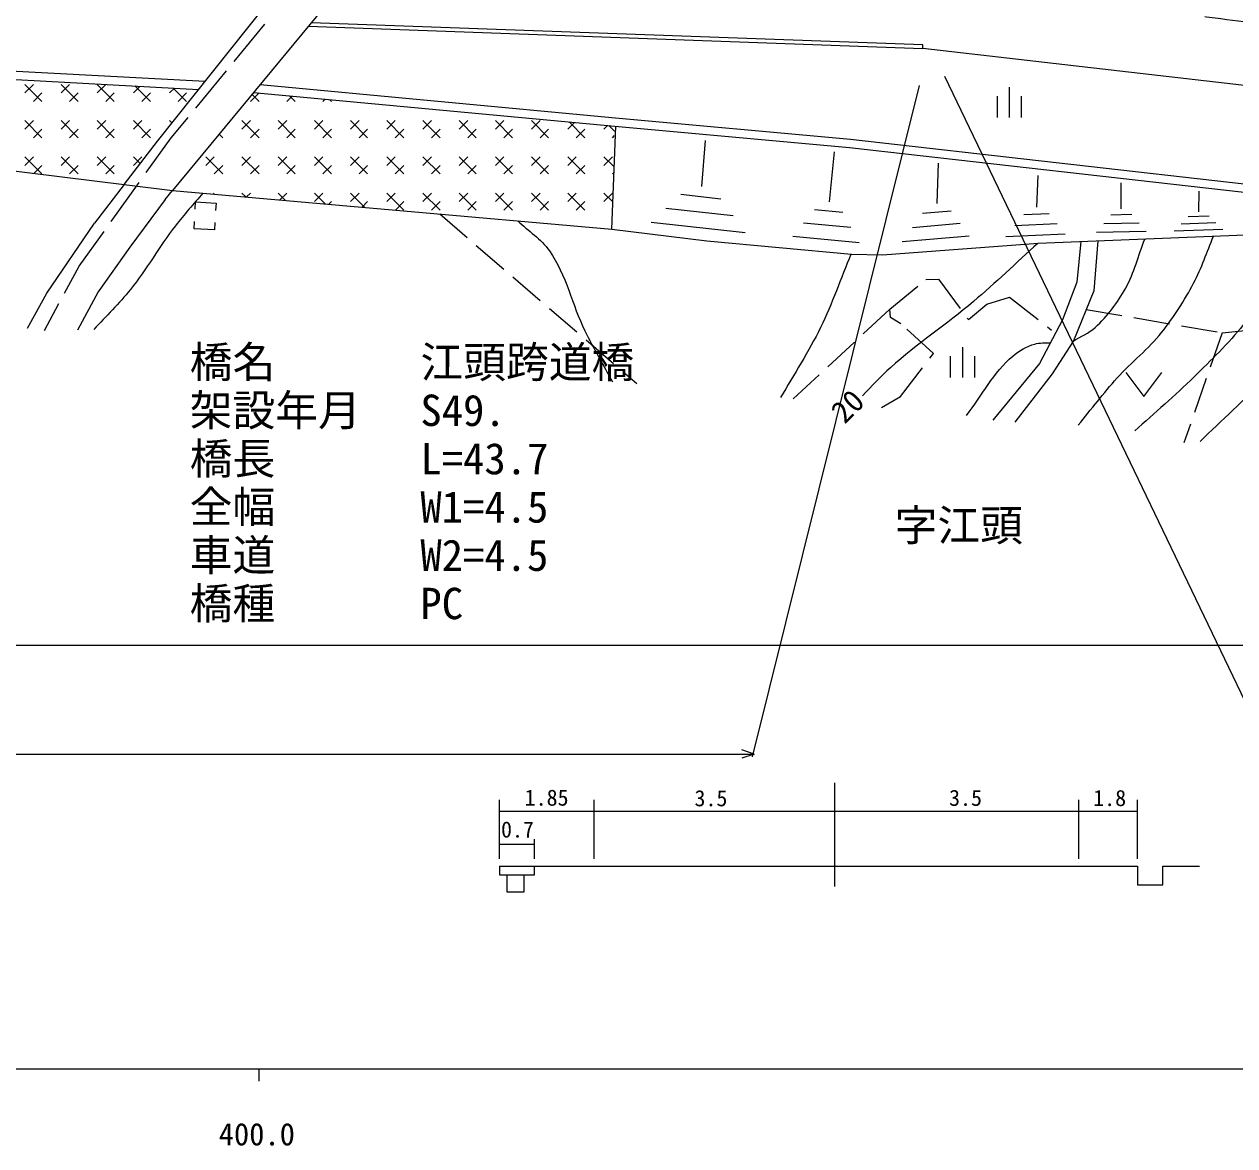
# Model space of a CAD drawing. Units: millimetres, scale not verified. Extents: x 40000 to 680000, y 20000 to 380000.
# Drawn here: x 448816 to 547844, y 198715 to 290420 of the extents above; entities that cross this region are included whole.
import ezdxf
from ezdxf.enums import TextEntityAlignment as Align

# ---------------------------------------------------------------- set-up
doc = ezdxf.new("R2010")
doc.units = ezdxf.units.MM
doc.header["$LTSCALE"] = 1000
doc.linetypes.add('CHAIN', pattern=[18.5, 12, -1.5, 3.5, -1.5])
for name, color, linetype, lineweight in [('M-BGD', 7, 'Continuous', 25), ('M-BMK', 2, 'CHAIN', 13), ('M-BMK-HTXT', 7, 'Continuous', 13), ('M-STR-HTXT', 7, 'Continuous', 13), ('M-STR-STR1', 1, 'Continuous', 25), ('M-STR-STRC', 7, 'Continuous', 25), ('M-TTL-BAND', 7, 'Continuous', 25)]:
    doc.layers.add(name, color=color, linetype=linetype, lineweight=lineweight)
doc.styles.add('ＭＳ ゴシック', font='')
doc.styles.get('ＭＳ ゴシック').set_extended_font_data('MS Gothic')

msp = doc.modelspace()

# ---------------------------------------------------------------- linework, layer by layer
at = {"layer": 'M-BGD'}
for p, q in [((472057, 290249), (522315, 288427)), ((522326, 288723), (472295, 290536)), ((522315, 288427), (522326, 288723)), ((561206, 283961), (522315, 288427)), ((429789, 287589), (463611, 285750)), ((429752, 286899), (463082, 285087)), ((448865, 284802), (449563, 285500)), ((448865, 285500), (450261, 284104)), ((451826, 284802), (452524, 285500)), ((451826, 285500), (453222, 284104)), ((454787, 284802), (455485, 285500)), ((454787, 285500), (456183, 284104)), ((457748, 284802), (458294, 285348)), ((457878, 285370), (459144, 284104)), ((468117, 285487), (497189, 282776)), ((529422, 282806), (529422, 285274)), ((449563, 284104), (450261, 284802)), ((452524, 284104), (453222, 284802)), ((455485, 284104), (456183, 284802)), ((458446, 284104), (459144, 284802)), ((460709, 284802), (461103, 285195)), ((461009, 285200), (462105, 284104)), ((461407, 284104), (462105, 284802)), ((467329, 284104), (468027, 284801)), ((467450, 284681), (468027, 284104)), ((467584, 284843), (497126, 282088)), ((470290, 284104), (470735, 284549)), ((470523, 284568), (470988, 284104)), ((473251, 284104), (473443, 284296)), ((473789, 284264), (473949, 284104)), ((528435, 282806), (528435, 284534)), ((530409, 282806), (530409, 284534)), ((448865, 281841), (449563, 282539)), ((448865, 282539), (450261, 281143)), ((451826, 281841), (452524, 282539)), ((451826, 282539), (453222, 281143)), ((454787, 281841), (455485, 282539)), ((454787, 282539), (456183, 281143)), ((457748, 281841), (458446, 282539)), ((457748, 282539), (459144, 281143)), ((460709, 282539), (460920, 282327)), ((466631, 281841), (467329, 282539)), ((466631, 282539), (468027, 281143)), ((469592, 281841), (470290, 282539)), ((469592, 282539), (470988, 281143)), ((472553, 281841), (473251, 282539)), ((472553, 282539), (473949, 281143)), ((475514, 281841), (476212, 282539)), ((475514, 282539), (476910, 281143)), ((478475, 281841), (479173, 282539)), ((478475, 282539), (479871, 281143)), ((481436, 281841), (482134, 282539)), ((481436, 282539), (482832, 281143)), ((484397, 281841), (485095, 282539)), ((484397, 282539), (485793, 281143)), ((487358, 281841), (488056, 282539)), ((487358, 282539), (488754, 281143)), ((490319, 281841), (491017, 282539)), ((490319, 282539), (491715, 281143)), ((493280, 281841), (493834, 282395)), ((493382, 282437), (494676, 281143)), ((497189, 282776), (516399, 281033)), ((449563, 281143), (450261, 281841)), ((452524, 281143), (453222, 281841)), ((455485, 281143), (456183, 281841)), ((458446, 281143), (459144, 281841)), ((464769, 281440), (465066, 281143)), ((467329, 281143), (468027, 281841)), ((470290, 281143), (470988, 281841)), ((473251, 281143), (473949, 281841)), ((476212, 281143), (476910, 281841)), ((479173, 281143), (479871, 281841)), ((482134, 281143), (482832, 281841)), ((485095, 281143), (485793, 281841)), ((488056, 281143), (488754, 281841)), ((491017, 281143), (491715, 281841)), ((493978, 281143), (494676, 281841)), ((496241, 281841), (496543, 282142)), ((496648, 282132), (497114, 281666)), ((496898, 273664), (497208, 282080)), ((496939, 281143), (497105, 281308)), ((497126, 282088), (516328, 280346)), ((504236, 277142), (504551, 280918)), ((516328, 280346), (559408, 275459)), ((516399, 281033), (559552, 276138)), ((448865, 278880), (449563, 279578)), ((448865, 279578), (450261, 278182)), ((451826, 278880), (452524, 279578)), ((451826, 279578), (453222, 278182)), ((454787, 278880), (455485, 279578)), ((454787, 279578), (456183, 278182)), ((457748, 278880), (458446, 279578)), ((457748, 279578), (458319, 279006)), ((463670, 278880), (464368, 279578)), ((463670, 279578), (465066, 278182)), ((466631, 278880), (467329, 279578)), ((466631, 279578), (468027, 278182)), ((469592, 278880), (470290, 279578)), ((469592, 279578), (470988, 278182)), ((472553, 278880), (473251, 279578)), ((472553, 279578), (473949, 278182)), ((475514, 278880), (476212, 279578)), ((475514, 279578), (476910, 278182)), ((478475, 278880), (479173, 279578)), ((478475, 279578), (479871, 278182)), ((481436, 278880), (482134, 279578)), ((481436, 279578), (482832, 278182)), ((484397, 278880), (485095, 279578)), ((484397, 279578), (485793, 278182)), ((487358, 278880), (488056, 279578)), ((487358, 279578), (488754, 278182)), ((490319, 278880), (491017, 279578)), ((490319, 279578), (491715, 278182)), ((493280, 278880), (493978, 279578)), ((493280, 279578), (494676, 278182)), ((496241, 278880), (496939, 279578)), ((496241, 279578), (497036, 278783)), ((514702, 275905), (515102, 279974)), ((442510, 279095), (456988, 277307)), ((449600, 278219), (450261, 278880)), ((452524, 278182), (453222, 278880)), ((455485, 278182), (456183, 278880)), ((464368, 278182), (465066, 278880)), ((467329, 278182), (468027, 278880)), ((470290, 278182), (470988, 278880)), ((473251, 278182), (473949, 278880)), ((476212, 278182), (476910, 278880)), ((479173, 278182), (479871, 278880)), ((482134, 278182), (482832, 278880)), ((485095, 278182), (485793, 278880)), ((488056, 278182), (488754, 278880)), ((491017, 278182), (491715, 278880)), ((493978, 278182), (494676, 278880)), ((523489, 275769), (523612, 279051)), ((456988, 277307), (454574, 274154)), ((496939, 278182), (497022, 278265)), ((531643, 275457), (531760, 278058)), ((538561, 275312), (538548, 277440)), ((460342, 276090), (460952, 276827)), ((460952, 276827), (496898, 273664)), ((464285, 276534), (464368, 276617)), ((466631, 276617), (466949, 276299)), ((467007, 276294), (467329, 276617)), ((469592, 276617), (470195, 276014)), ((469728, 276055), (470290, 276617)), ((472553, 275919), (473251, 276617)), ((472553, 276617), (473442, 275728)), ((475514, 275919), (476212, 276617)), ((475514, 276617), (476689, 275442)), ((478475, 275919), (479173, 276617)), ((478475, 276617), (479871, 275221)), ((481436, 275919), (482134, 276617)), ((481436, 276617), (482832, 275221)), ((484397, 275919), (485095, 276617)), ((484397, 276617), (485793, 275221)), ((487358, 275919), (488056, 276617)), ((487358, 276617), (488754, 275221)), ((490319, 275919), (491017, 276617)), ((490319, 276617), (491715, 275221)), ((493280, 275919), (493978, 276617)), ((493280, 276617), (494676, 275221)), ((496241, 275919), (496939, 276617)), ((496241, 276617), (496958, 275900)), ((505813, 276120), (502518, 276486)), ((544893, 275068), (544920, 276756)), ((460342, 276090), (457458, 272177)), ((462801, 275287), (462835, 275891)), ((462835, 275891), (464511, 275796)), ((464511, 275796), (464477, 275192)), ((473733, 275702), (473949, 275919)), ((476454, 275463), (476910, 275919)), ((479176, 275223), (479871, 275919)), ((482134, 275221), (482832, 275919)), ((485095, 275221), (485793, 275919)), ((488056, 275221), (488754, 275919)), ((491017, 275221), (491715, 275919)), ((493978, 275221), (494676, 275919)), ((506806, 274740), (501314, 275350)), ((482803, 274904), (485048, 272974)), ((515788, 275021), (513463, 275240)), ((524633, 275141), (522290, 274939)), ((532656, 274929), (530578, 274828)), ((539434, 274857), (537695, 274820)), ((545738, 274720), (544035, 274665)), ((450661, 268426), (454574, 274154)), ((462712, 273697), (462746, 274301)), ((464387, 273603), (462712, 273697)), ((464421, 274207), (464387, 273603)), ((496898, 273664), (504648, 272718)), ((507799, 273359), (500110, 274213)), ((516448, 273785), (512573, 274151)), ((525373, 274114), (521467, 273778)), ((533310, 274095), (529847, 273927)), ((531773, 272505), (559016, 273604)), ((540603, 273463), (536545, 273377)), ((540018, 274160), (537120, 274099)), ((546855, 273630), (542882, 273502)), ((546296, 274175), (543459, 274084)), ((485797, 272331), (488042, 270401)), ((504648, 272718), (516486, 271620)), ((517109, 272550), (511684, 273063)), ((519019, 271559), (531773, 272505)), ((526113, 273087), (520645, 272617)), ((533963, 273261), (529115, 273026)), ((535250, 272645), (534915, 269331)), ((536653, 272701), (536319, 268630)), ((457458, 272177), (454857, 268527)), ((516486, 271620), (519019, 271559)), ((488791, 269757), (491036, 267827)), ((522577, 269533), (523615, 269564)), ((523615, 269564), (525377, 267185)), ((449088, 265562), (450661, 268426)), ((454857, 268527), (453162, 265401)), ((519617, 267123), (521913, 268993)), ((534915, 269331), (533756, 266250)), ((536319, 268630), (534641, 264541)), ((526055, 266269), (527551, 267520)), ((527551, 267520), (529412, 268099)), ((529412, 268099), (531748, 266280)), ((491785, 267184), (494030, 265254)), ((519617, 267123), (517450, 265106)), ((519678, 266452), (519617, 267123)), ((520533, 265933), (519678, 266452)), ((525964, 266392), (526055, 266269)), ((535691, 267099), (538609, 266596)), ((539581, 266428), (542499, 265925)), ((523187, 263492), (521008, 265496)), ((533756, 266250), (531864, 262680)), ((532527, 265674), (532860, 265414)), ((543472, 265758), (546390, 265255)), ((546815, 265182), (549759, 265494)), ((494779, 264610), (497024, 262680)), ((516727, 264434), (514559, 262417)), ((534641, 264541), (532902, 261825)), ((546815, 265182), (545839, 262386)), ((522902, 263119), (523187, 263492)), ((525587, 261538), (525587, 264006)), ((524600, 261538), (524600, 263266)), ((526574, 261538), (526574, 263266)), ((531864, 262680), (528050, 258042)), ((497773, 262037), (498942, 261032)), ((513837, 261745), (511726, 259781)), ((520502, 259983), (522302, 262335)), ((532902, 261825), (529850, 257889)), ((538925, 261943), (540405, 259969)), ((540405, 259969), (541886, 261943)), ((545514, 261454), (544537, 258659)), ((518946, 259068), (520502, 259983)), ((544212, 257727), (543672, 256181))]:
    msp.add_line(p, q, dxfattribs=at)
for points, knots in [([(463436, 276608), (462685, 275720), (461894, 274863), (461183, 273942), (459882, 272260), (458837, 270388), (457506, 268731), (456582, 267581), (455518, 266550), (454524, 265459)], [0, 0, 0, 0, 1, 1, 1, 2, 2, 2, 3, 3, 3, 3]), ([(489182, 274343), (490050, 273524), (491096, 272861), (491785, 271887), (493163, 269939), (493629, 267484), (494681, 265343), (495377, 263925), (496186, 262564), (496939, 261174)], [0, 0, 0, 0, 1, 1, 1, 2, 2, 2, 3, 3, 3, 3]), ([(552267, 273331), (551862, 272126), (551604, 270860), (551051, 269715), (550380, 268327), (549486, 267047), (548532, 265836), (547325, 264301), (545901, 262947), (544508, 261580), (542952, 260053), (541284, 258646), (539673, 257179)], [0, 0, 0, 0, 1, 1, 1, 2, 2, 2, 3, 3, 3, 4, 4, 4, 4]), ([(545000, 256310), (546785, 258028), (548624, 259692), (550356, 261464), (551612, 262748), (552956, 263971), (554004, 265430), (554788, 266521), (555385, 267741), (555944, 268963), (556623, 270446), (557082, 272020), (557651, 273549)], [0, 0, 0, 0, 1, 1, 1, 2, 2, 2, 3, 3, 3, 4, 4, 4, 4]), ([(531735, 272502), (529980, 270917), (528274, 269276), (526470, 267747), (524270, 265881), (521848, 264282), (519696, 262361), (518881, 261634), (518151, 260817), (517379, 260045)], [0, 0, 0, 0, 1, 1, 1, 2, 2, 2, 3, 3, 3, 3]), ([(534622, 264512), (535225, 264886), (535903, 265158), (536430, 265633), (537437, 266540), (538252, 267667), (538920, 268847), (539626, 270095), (539960, 271520), (540480, 272856)], [0, 0, 0, 0, 1, 1, 1, 2, 2, 2, 3, 3, 3, 3]), ([(535040, 257642), (536102, 258926), (537111, 260254), (538225, 261493), (539389, 262787), (540787, 263868), (541873, 265228), (542871, 266476), (543730, 267840), (544479, 269252), (545129, 270477), (545562, 271806), (546103, 273083)], [0, 0, 0, 0, 1, 1, 1, 2, 2, 2, 3, 3, 3, 4, 4, 4, 4]), ([(516445, 271624), (515617, 269627), (514914, 267574), (513963, 265633), (512995, 263657), (511782, 261811), (510691, 259900)], [0, 0, 0, 0, 1, 1, 1, 2, 2, 2, 2]), ([(525891, 258424), (527156, 260045), (528118, 261955), (529684, 263288), (530204, 263730), (530825, 264077), (531479, 264272), (531890, 264395), (532334, 264339), (532761, 264372)], [0, 0, 0, 0, 1, 1, 1, 2, 2, 2, 3, 3, 3, 3])]:
    msp.add_open_spline(points, degree=3, knots=knots, dxfattribs=at)
at = {"layer": 'M-BMK'}
msp.add_open_spline([(562252, 288905), (552202, 290138), (542163, 291468), (532102, 292605), (520481, 293918), (508844, 295085), (497204, 296209), (485813, 297308), (474416, 298342), (463011, 299281), (450886, 300279), (438756, 301231), (426614, 302002), (414404, 302777), (402184, 303407), (389960, 303918), (381131, 304287), (372296, 304511), (363462, 304746), (348735, 305138), (334006, 305548), (319274, 305717), (308514, 305840), (297752, 305824), (286991, 305747), (279277, 305692), (271562, 305577), (263850, 305395), (249865, 305066), (235882, 304642), (221906, 304060), (213813, 303723), (205725, 303284), (197639, 302812), (186406, 302156), (175178, 301405), (163953, 300611), (152790, 299822), (141625, 299046), (130477, 298065), (117666, 296937), (104876, 295583), (92087, 294226), (83080, 293271), (74084, 292207), (65083, 291198)], degree=3, knots=[0, 0, 0, 0, 1, 1, 1, 2, 2, 2, 3, 3, 3, 4, 4, 4, 5, 5, 5, 6, 6, 6, 7, 7, 7, 8, 8, 8, 9, 9, 9, 10, 10, 10, 11, 11, 11, 12, 12, 12, 13, 13, 13, 14, 14, 14, 15, 15, 15, 15], dxfattribs=at)
at = {"layer": 'M-BMK-HTXT'}
for p, q in [((465993, 287374), (468505, 290419)), ((462852, 283567), (465365, 286613)), ((460835, 281123), (462224, 282806)), ((458799, 278287), (460835, 281123)), ((455920, 274279), (458223, 277485)), ((453308, 270642), (455344, 273477)), ((452123, 268442), (453308, 270642)), ((450470, 265372), (451655, 267573))]:
    msp.add_line(p, q, dxfattribs=at)
at = {"layer": 'M-STR-HTXT'}
for p, q in [((522016, 285398), (508353, 230518)), ((66803, 239638), (551834, 239638)), ((322085, 230748), (508518, 230748)), ((508518, 230748), (507531, 231093)), ((508518, 230748), (507531, 230403)), ((515104, 228402), (515104, 219908)), ((487686, 222187), (487686, 227009)), ((495442, 222187), (495442, 227009)), ((535086, 222187), (535086, 227009)), ((539875, 222187), (539875, 227009)), ((487686, 226074), (539875, 226074)), ((487686, 223384), (490572, 223384)), ((490572, 222187), (490572, 223797)), ((487686, 221572), (539875, 221572)), ((487686, 221572), (487686, 220867)), ((487686, 220867), (490572, 220867)), ((488284, 220867), (488284, 219473)), ((489719, 219473), (489719, 220867)), ((490572, 220867), (490572, 221572)), ((539875, 221572), (539875, 220038)), ((541950, 221572), (544966, 221572)), ((541950, 220038), (541950, 221572)), ((539875, 220038), (541950, 220038)), ((488284, 219473), (489719, 219473))]:
    msp.add_line(p, q, dxfattribs=at)
at = {"layer": 'M-STR-STR1'}
for p, q in [((477163, 296420), (460952, 276827)), ((459717, 280870), (468712, 292144)), ((456988, 277307), (459717, 280870)), ((456988, 277307), (460952, 276827))]:
    msp.add_line(p, q, dxfattribs=at)
at = {"layer": 'M-STR-STRC'}
msp.add_line((524091, 286180), (549010, 234321), dxfattribs=at)
at = {"layer": 'M-TTL-BAND'}
for p, q in [((40000, 205000), (579000, 205000)), ((468000, 205000), (468000, 204000))]:
    msp.add_line(p, q, dxfattribs=at)

# ---------------------------------------------------------------- texts
at = {"layer": 'M-BGD', "style": 'ＭＳ ゴシック'}
msp.add_text('20', height=1833, rotation=45, dxfattribs=at).set_placement((515287, 258308), align=Align.MIDDLE_LEFT)
at = {"layer": 'M-BMK-HTXT', "style": 'ＭＳ ゴシック'}
msp.add_text('字江頭', height=2566, dxfattribs=at).set_placement((520013, 249451), align=Align.MIDDLE_LEFT)
at = {"layer": 'M-STR-HTXT', "style": 'ＭＳ ゴシック'}
for s, p in [('橋名', (462355, 260750)), ('江頭跨道橋', (481226, 260745)), ('架設年月', (462354, 256802)), ('S49.', (481225, 256797)), ('橋長', (462353, 252854)), ('L=43.7', (481224, 252849)), ('全幅', (462351, 248906)), ('W1=4.5', (481222, 248901)), ('車道', (462350, 244958)), ('W2=4.5', (481221, 244953)), ('橋種', (462349, 241010)), ('PC', (481220, 241005))]:
    msp.add_text(s, height=2566, rotation=359.984, dxfattribs=at).set_placement(p, align=Align.BOTTOM_LEFT)
for s, p in [('1.85', (489754, 227183)), ('3.5', (503646, 227134)), ('3.5', (524472, 227167)), ('1.8', (536263, 227151)), ('0.7', (487821, 224576))]:
    msp.add_text(s, height=1320, dxfattribs=at).set_placement(p, align=Align.MIDDLE_LEFT)
at = {"layer": 'M-TTL-BAND', "style": 'ＭＳ ゴシック'}
msp.add_text('400.0', height=1833, dxfattribs=at).set_placement((467844, 198195), align=Align.BOTTOM_CENTER)

doc.saveas('drawing.dxf')
